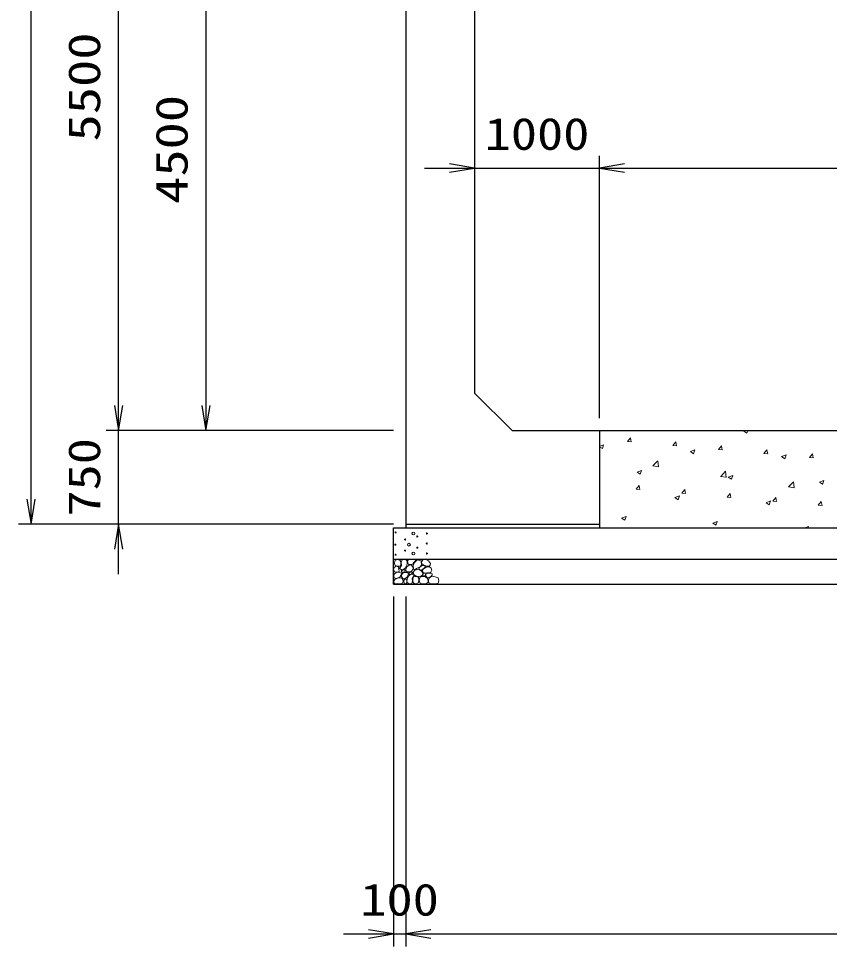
# Model space of a CAD drawing. Units: millimetres at full size. Extents: x 0 to 84100, y 0 to 59400.
# Drawn here: x 57900 to 64390, y 29170 to 36598 of the extents above; entities that cross this region are included whole.
import ezdxf
from ezdxf.enums import TextEntityAlignment as Align

# ---------------------------------------------------------------- set-up
doc = ezdxf.new("R2010")
doc.units = ezdxf.units.MM
for name, color, linetype, lineweight in [('D-DCR-HCHn', 4, 'Continuous', 9), ('D-STR-DIM', 7, 'Continuous', 25), ('D-STR-STRn', 1, 'Continuous', 25)]:
    doc.layers.add(name, color=color, linetype=linetype, lineweight=lineweight)
doc.styles.add('ＭＳ ゴシック', font='')
doc.styles.get('ＭＳ ゴシック').set_extended_font_data('MS Gothic')

# ---------------------------------------------------------------- blocks, each defined once
blk = doc.blocks.new('open_arrow')
at = {"color": 0, "linetype": 'Continuous', "lineweight": -2}
blk.add_lwpolyline([(7.5, 1.25), (0, 0), (7.5, -1.25)], dxfattribs=at)

msp = doc.modelspace()

# ---------------------------------------------------------------- linework, layer by layer
at = {"layer": 'D-DCR-HCHn'}
for p, q in [((63704.422, 33295.237), (63729.691, 33278.193)), ((63704.435, 33295.161), (63717.04, 33300)), ((63729.658, 33278.168), (63736.984, 33300)), ((62772.81, 33211.71), (62797.3, 33240.897)), ((62772.911, 33211.739), (62803.275, 33209.082)), ((62803.038, 33209.51), (62797.165, 33241.352)), ((63137.179, 33179.832), (63161.669, 33209.019)), ((63167.406, 33177.629), (63161.532, 33209.472)), ((62550, 33172.945), (62583.109, 33185.655)), ((62550, 33170.409), (62572.797, 33155.032)), ((62572.764, 33155.006), (62583.064, 33185.704)), ((63137.279, 33179.861), (63167.643, 33177.204)), ((63277.59, 33131.391), (63302.859, 33114.347)), ((63277.602, 33131.316), (63313.172, 33144.969)), ((63302.825, 33114.322), (63313.126, 33145.02)), ((63501.548, 33147.954), (63526.039, 33177.14)), ((63501.647, 33147.983), (63532.011, 33145.326)), ((63531.774, 33145.748), (63525.9, 33177.591)), ((63865.918, 33116.076), (63890.408, 33145.262)), ((63896.141, 33113.868), (63890.268, 33145.711)), ((62977.729, 33016.094), (63017.296, 33057.331)), ((63022.888, 33009.175), (63017.275, 33057.42)), ((63866.015, 33116.104), (63896.379, 33113.448)), ((64007.651, 33090.707), (64032.92, 33073.662)), ((64007.665, 33090.63), (64043.234, 33104.284)), ((64032.887, 33073.637), (64043.187, 33104.335)), ((64230.287, 33084.198), (64254.777, 33113.384)), ((64230.383, 33084.226), (64260.747, 33081.57)), ((64260.509, 33081.987), (64254.635, 33113.83)), ((62850.769, 32967.47), (62886.339, 32981.124)), ((62875.992, 32950.476), (62886.293, 32981.174)), ((62977.647, 33016.304), (63022.826, 33009.297)), ((62850.757, 32967.546), (62876.026, 32950.502)), ((63519.805, 32932.218), (63564.985, 32925.211)), ((63519.887, 32932.009), (63559.454, 32973.247)), ((63565.046, 32925.091), (63559.433, 32973.336)), ((63580.818, 32926.861), (63606.087, 32909.817)), ((63580.832, 32926.785), (63616.401, 32940.438)), ((63606.054, 32909.792), (63616.354, 32940.49)), ((62843.297, 32829.597), (62867.787, 32858.783)), ((62873.521, 32827.396), (62867.647, 32859.238)), ((64061.963, 32848.133), (64107.143, 32841.126)), ((64062.045, 32847.924), (64101.612, 32889.162)), ((64107.204, 32841.006), (64101.592, 32889.251)), ((64310.88, 32886.176), (64336.149, 32869.132)), ((64310.895, 32886.099), (64346.464, 32899.753)), ((64336.115, 32869.107), (64346.416, 32899.805)), ((62843.396, 32829.625), (62873.76, 32826.969)), ((63153.985, 32763.015), (63179.255, 32745.971)), ((63153.999, 32762.939), (63189.568, 32776.593)), ((63179.221, 32745.946), (63189.521, 32776.644)), ((63207.666, 32797.719), (63232.156, 32826.905)), ((63207.764, 32797.747), (63238.128, 32795.091)), ((63237.889, 32795.515), (63232.015, 32827.358)), ((63572.035, 32765.84), (63596.525, 32795.027)), ((63572.133, 32765.869), (63602.497, 32763.213)), ((63602.256, 32763.635), (63596.383, 32795.477)), ((63936.405, 32733.962), (63960.895, 32763.149)), ((63966.624, 32731.754), (63960.75, 32763.597)), ((63884.047, 32722.331), (63909.316, 32705.286)), ((63884.062, 32722.254), (63919.631, 32735.907)), ((63909.282, 32705.261), (63919.583, 32735.959)), ((63936.501, 32733.991), (63966.865, 32731.335)), ((64300.774, 32702.084), (64325.264, 32731.27)), ((64300.869, 32702.113), (64331.233, 32699.457)), ((64330.992, 32699.873), (64325.118, 32731.716)), ((62727.166, 32599.093), (62762.735, 32612.747)), ((62752.388, 32582.1), (62762.688, 32612.798)), ((62727.153, 32599.17), (62752.422, 32582.126)), ((63457.214, 32558.485), (63482.483, 32541.441)), ((63457.229, 32558.408), (63492.798, 32572.062)), ((63482.449, 32541.416), (63492.75, 32572.114)), ((64193.224, 32520), (64222.861, 32531.376)), ((64218.976, 32520), (64222.811, 32531.429))]:
    msp.add_line(p, q, dxfattribs=at)
for points in [[(60951.198, 32261.594), (60930.395, 32266.217), (60911.904, 32256.971), (60909.592, 32236.168), (60914.215, 32219.988), (60937.33, 32213.053), (60953.51, 32213.053), (60960.444, 32224.611), (60960.444, 32250.037)], [(60969.69, 32263.906), (60962.756, 32243.102), (60965.067, 32219.988), (60948.887, 32194.562), (60969.69, 32183.005), (60992.805, 32194.562), (61006.673, 32213.053), (61011.296, 32243.102), (61006.673, 32259.283), (60992.805, 32266.217)], [(61073.447, 32186.214), (61060.689, 32190.569), (61059.425, 32218.678), (61072.512, 32247.359), (61089.448, 32263.536), (61121.403, 32257.032), (61124.133, 32221.913), (61113.816, 32209.876), (61085.739, 32194.301)], [(61132.012, 32229.601), (61125.964, 32235.086), (61124.897, 32240.792), (61128.414, 32253.305), (61138.71, 32267.61), (61161.004, 32266.105), (61182.571, 32255.811), (61197.195, 32235.597), (61195.021, 32222.456), (61188.02, 32215.716), (61176.769, 32213.215), (61160.511, 32217.483), (61139.289, 32224.481)], [(60907.281, 32203.808), (60900.346, 32183.005), (60909.592, 32169.136), (60932.707, 32166.824), (60948.488, 32173.599), (60941.952, 32189.939), (60946.575, 32199.185), (60937.33, 32208.431), (60923.461, 32213.053)], [(60951.155, 32127.009), (60968.277, 32152.692), (60966.137, 32159.112), (60942.594, 32165.533), (60921.192, 32163.393), (60906.21, 32150.551), (60904.07, 32135.57), (60906.21, 32120.588), (60923.332, 32116.308)], [(60974.313, 32183.005), (60962.756, 32173.759), (60967.379, 32166.824), (60983.559, 32166.824), (60990.493, 32169.136), (60995.116, 32178.382), (60988.182, 32185.316)], [(61011.082, 32127.009), (61021.783, 32152.692), (61013.222, 32163.393), (60987.539, 32163.393), (60976.838, 32159.112), (60966.137, 32144.131), (60966.137, 32131.289), (60976.838, 32114.167), (60989.679, 32112.027)], [(61008.985, 32208.431), (60997.427, 32180.693), (61006.673, 32169.136), (61034.411, 32169.136), (61045.968, 32173.759), (61057.525, 32189.939), (61057.525, 32203.808), (61045.968, 32222.299), (61032.099, 32224.611)], [(61043.185, 32150.551), (61053.886, 32159.112), (61049.606, 32165.533), (61034.624, 32165.533), (61028.204, 32163.393), (61023.923, 32154.832), (61030.344, 32148.411)], [(61113.203, 32129.532), (61077.829, 32136.129), (61062.782, 32148.266), (61058.03, 32167.263), (61072.713, 32181.629), (61101.323, 32189.69), (61122.97, 32176.761), (61136.961, 32159.347), (61133.002, 32141.67)], [(61104.798, 32195.711), (61106.454, 32189.566), (61112.011, 32185.193), (61124.19, 32183.302), (61135.305, 32189.802), (61145.592, 32199.138), (61154.858, 32207.333), (61154.635, 32213.462), (61148.736, 32218.875), (61134.203, 32220.356), (61121.47, 32214.383), (61112.011, 32205.165), (61107.281, 32200.556)], [(61193.372, 32161.832), (61198.688, 32166.874), (61205.476, 32175.68), (61207.145, 32183.275), (61203.144, 32197.685), (61189.088, 32208.67), (61168.907, 32207.89), (61141.698, 32193.001), (61132.086, 32180.757), (61135.152, 32166.784), (61144.778, 32160.04), (61153.599, 32159.145), (61167.363, 32159.524), (61180.808, 32161.002)], [(60959.716, 32073.503), (60974.698, 32079.924), (60978.978, 32101.326), (60970.417, 32116.308), (60955.435, 32120.588), (60936.173, 32118.448), (60914.771, 32109.887), (60904.07, 32097.045), (60904.07, 32082.064), (60910.49, 32073.503), (60936.173, 32075.643)], [(61006.801, 32079.924), (61006.801, 32105.606), (60996.1, 32112.027), (60985.399, 32105.606), (60983.259, 32090.625), (60985.399, 32077.783), (61000.381, 32073.503)], [(61047.466, 32075.643), (61053.886, 32094.905), (61051.746, 32116.308), (61066.728, 32139.85), (61047.466, 32150.551), (61026.063, 32139.85), (61013.222, 32122.728), (61008.941, 32094.905), (61013.222, 32079.924), (61026.063, 32073.503)], [(61064.588, 32077.783), (61083.85, 32073.503), (61100.972, 32082.064), (61103.112, 32101.326), (61100.968, 32124.878), (61077.429, 32132.327), (61062.447, 32128.603), (61056.027, 32112.027), (61056.027, 32088.484)], [(61112.352, 32123.637), (61127.306, 32132.556), (61153.44, 32132.292), (61174.93, 32113.525), (61178.643, 32084.899), (61164.853, 32074.245), (61128.098, 32071.871), (61111.731, 32081.633), (61107.172, 32104.06)], [(61149.971, 32135.265), (61154.183, 32138.446), (61157.686, 32143.505), (61157.81, 32150.431), (61153.414, 32156.067), (61145.769, 32157.977), (61139.356, 32156.179), (61137.704, 32150.442), (61136.896, 32144.835), (61137.881, 32137.456), (61143.975, 32134.127)], [(61177.597, 32120.331), (61167.895, 32125.079), (61160.89, 32133.822), (61160.719, 32145.084), (61164.942, 32155.627), (61180.189, 32157.625), (61195.054, 32158.018), (61209.481, 32152.512), (61211.849, 32143.273), (61199.54, 32132.195), (61184.555, 32123.15)], [(61209.972, 32072.493), (61194.837, 32074.274), (61184.866, 32079.787), (61180.835, 32092.722), (61180.945, 32104.963), (61190.172, 32121.678), (61208.242, 32132.822), (61235.731, 32128.403), (61257.453, 32120.334), (61262.643, 32096.125), (61258.03, 32078.257), (61236.884, 32072.877)]]:
    msp.add_lwpolyline(points, close=True, dxfattribs=at)
msp.add_lwpolyline([(61043.432, 32268.547), (61026.093, 32266.446), (61014.258, 32258.701), (61014.626, 32239.819), (61020.514, 32226.087), (61035.025, 32226.185), (61055.107, 32229.153), (61064.799, 32243.689), (61074.082, 32253.492), (61076.884, 32264.345), (61064.099, 32268.547), (61043.082, 32268.547)], dxfattribs=at)
for centre, radius in [((60917.803, 32484.121), 4.5), ((61059.996, 32475.045), 11.25), ((61168.909, 32475.045), 4.5), ((60916.091, 32386.145), 4.5), ((60993.437, 32427.541), 4.5), ((61025.004, 32386.145), 11.25), ((61091.563, 32451.359), 4.5), ((61167.197, 32395.221), 4.5), ((60917.803, 32305.879), 4.5), ((60993.437, 32338.641), 4.5), ((61059.996, 32314.955), 11.25), ((61091.563, 32362.459), 4.5), ((61168.909, 32314.955), 4.5)]:
    msp.add_circle(centre, radius, dxfattribs=at)
at = {"layer": 'D-STR-DIM'}
for p, q in [((58000, 32550), (58000, 39400)), ((58700, 33300), (58700, 38800)), ((59400, 37800), (59400, 33300)), ((62550, 33400), (62550, 35500)), ((62550, 33400), (62550, 35500)), ((61150, 35400), (62950, 35400)), ((62550, 35400), (73550, 35400)), ((58700, 32150), (58700, 33700)), ((60900, 33300), (58600, 33300)), ((60900, 33300), (58600, 33300)), ((60900, 33300), (59300, 33300)), ((60900, 32550), (57900, 32550)), ((60900, 32550), (58600, 32550)), ((60900, 31970), (60900, 29170)), ((61000, 31970), (61000, 29170)), ((61000, 31970), (61000, 29170)), ((60500, 29270), (61400, 29270)), ((61000, 29270), (75100, 29270))]:
    msp.add_line(p, q, dxfattribs=at)
at = {"layer": 'D-STR-STRn'}
for p, q in [((61000, 39220), (61000, 32550)), ((61550, 38500), (61550, 33600)), ((61550, 33600), (61850, 33300)), ((61850, 33300), (74250, 33300)), ((62550, 33300), (62550, 32520)), ((61000, 32550), (62550, 32550)), ((61000, 32550), (61000, 32520)), ((60900, 32520), (75200, 32520)), ((60900, 32070), (60900, 32520)), ((60900, 32270), (75200, 32270)), ((60900, 32070), (75200, 32070))]:
    msp.add_line(p, q, dxfattribs=at)

# ---------------------------------------------------------------- block references
at = {"layer": 'D-STR-DIM', "xscale": 26.7, "yscale": 26.7}
for p, rotation in [((61550, 35400), 180), ((58700, 33300), 90), ((58700, 33300), 90), ((59400, 33300), 90), ((58000, 32550), 90), ((58700, 32550), 270), ((60900, 29270), 180)]:
    msp.add_blockref('open_arrow', p, dxfattribs=dict(at, rotation=rotation))
for p in [(62550, 35400), (62550, 35400), (61000, 29270), (61000, 29270)]:
    msp.add_blockref('open_arrow', p, dxfattribs=at)

# ---------------------------------------------------------------- texts
at = {"layer": 'D-STR-DIM', "style": 'ＭＳ ゴシック'}
for s, width, p in [('5500', 1.25, (58425, 36050)), ('4500', 1.25, (59125, 35550)), ('750', 1.2, (58425, 32925))]:
    msp.add_text(s, height=256.6, rotation=90, dxfattribs=dict(at, width=width)).set_placement(p, align=Align.MIDDLE_CENTER)
at = {"layer": 'D-STR-DIM', "style": 'ＭＳ ゴシック', "width": 1.2}
for s, p in [('1000', (62050, 35675)), ('100', (60950, 29545))]:
    msp.add_text(s, height=256.6, dxfattribs=at).set_placement(p, align=Align.MIDDLE_CENTER)

doc.saveas('drawing.dxf')
